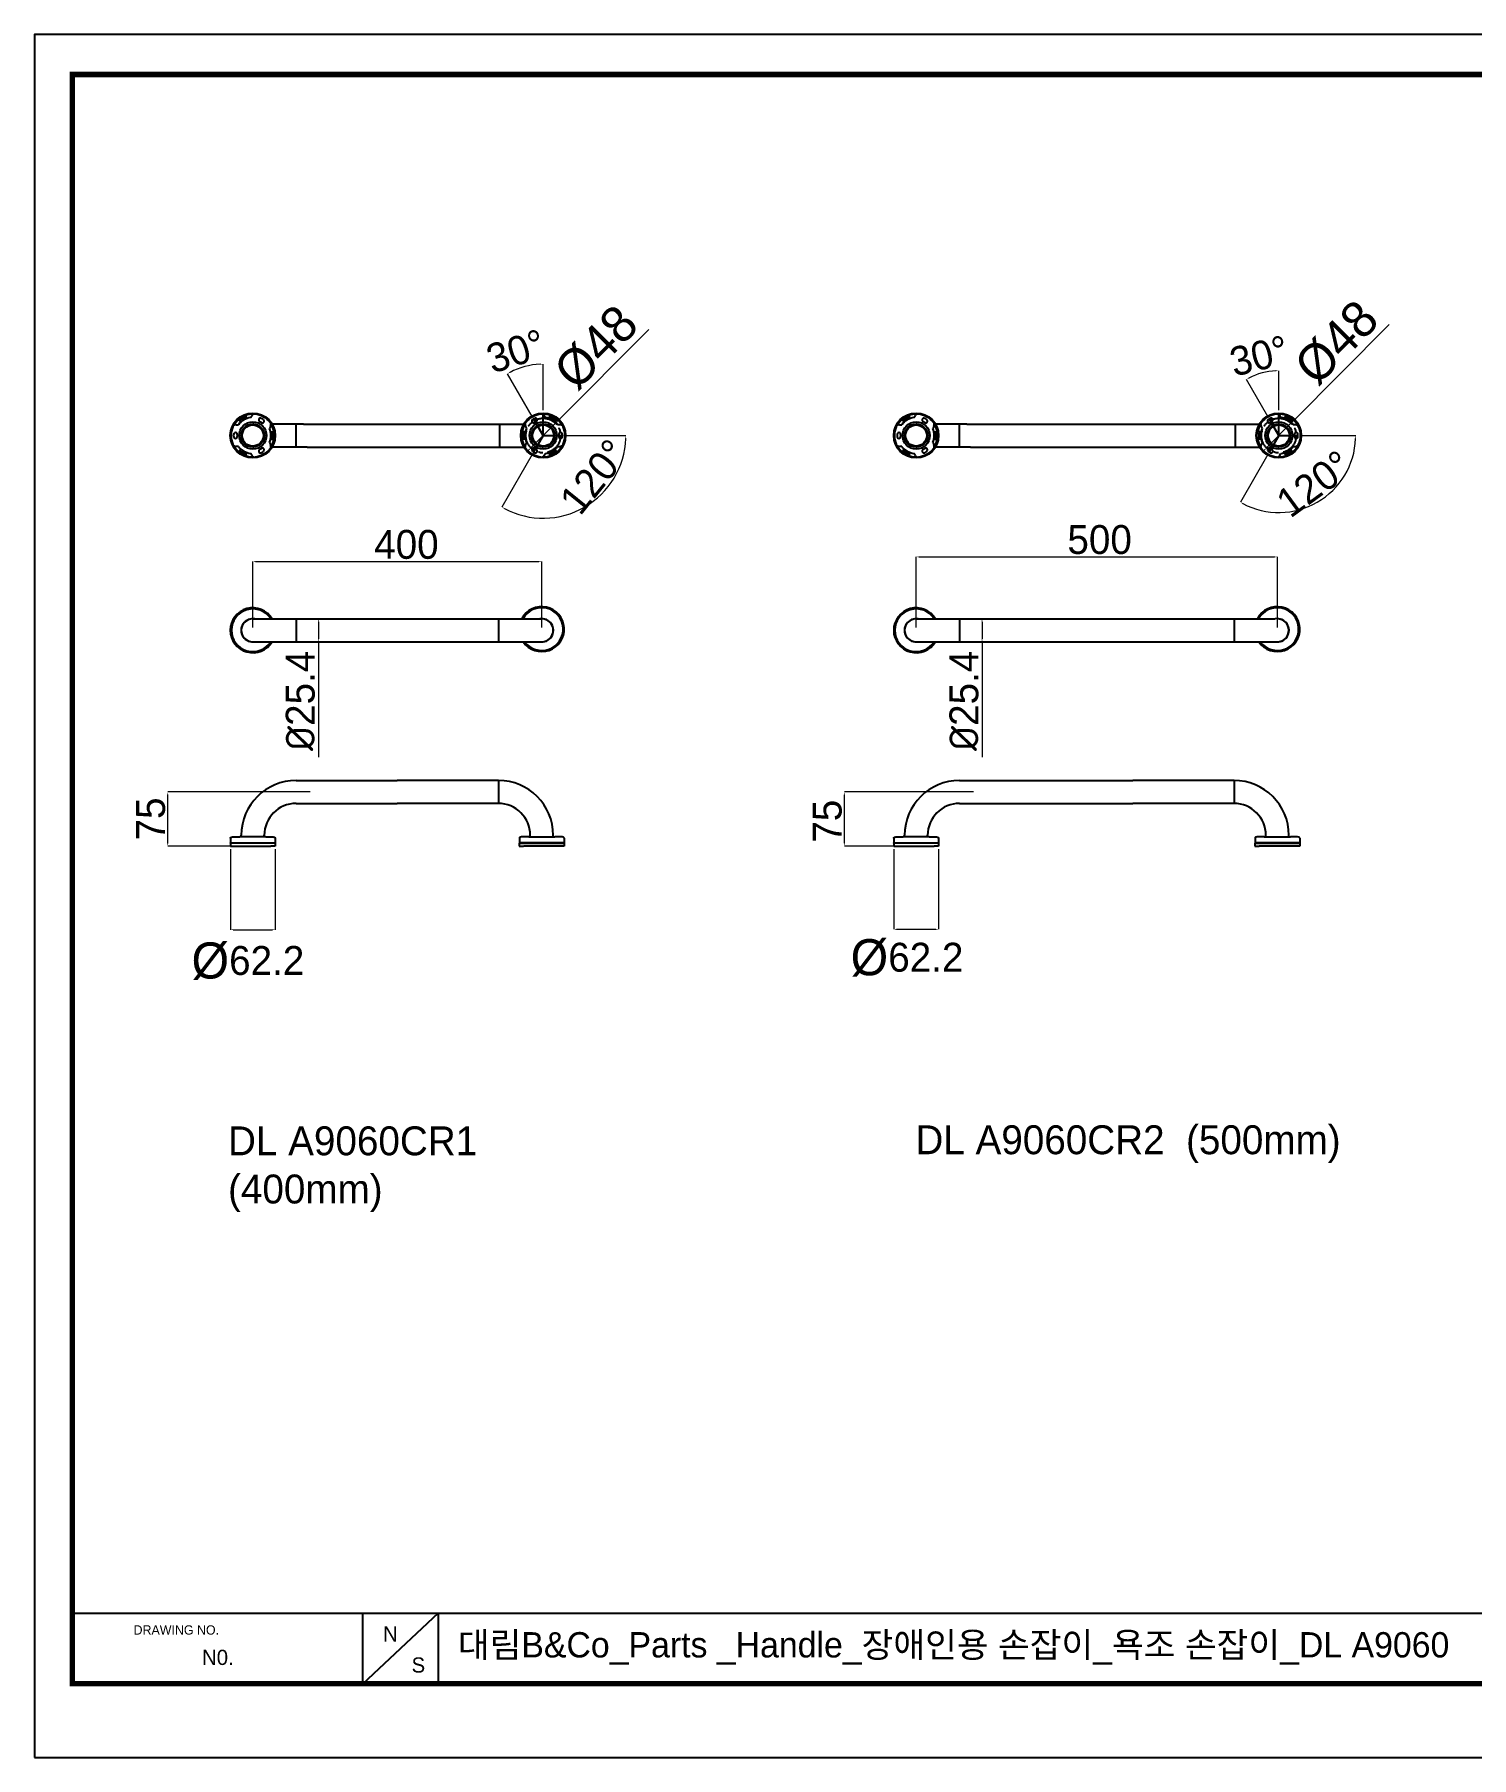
# Model space of a CAD drawing. Header units: millimetres. Extents: x 6283 to 9538, y -1821 to 564.
# Drawn here: x 6283 to 8272, y -1821 to 564 of the extents above; entities that cross this region are included whole.
import ezdxf

# ---------------------------------------------------------------- set-up
doc = ezdxf.new("R2010")
doc.units = ezdxf.units.MM
doc.linetypes.add('CENTER', pattern=[50.8, 31.75, -6.35, 6.35, -6.35])
doc.layers.add('DEF_LAYER_DIM', color=7, linetype='Continuous')
doc.styles.add('Daelim Dimension', font='\x7f\x7f\x7f\x7f.TTF')
doc.dimstyles.new('DEFAULT', dxfattribs={"dimscale": 2, "dimtxt": 2, "dimasz": 2, "dimexe": 0, "dimexo": 2, "dimgap": 1, "dimtad": 1, "dimdec": 1, "dimzin": 9, "dimdsep": 46, "dimtxsty": 'Daelim Dimension', "dimcen": 0.5, "dimclrd": 252, "dimclre": 252, "dimclrt": 3, "dimadec": 1, "dimazin": 0, "dimtfac": 1, "dimtdec": 1, "dimtix": 1, "dimtmove": 0, "dimatfit": 3, "dimfxl": 0, "dimtolj": 1, "dimtzin": 1, "dimlwd": 9, "dimlwe": 9, "dimarcsym": 0})

# ---------------------------------------------------------------- blocks, each defined once
blk = doc.blocks.new('*D2')
at = {"layer": 'DEF_LAYER_DIM', "color": 5, "linetype": 'Continuous', "lineweight": 9}
for p, q in [((6554.1, -563.1), (6554.1, -674.7)), ((6616.2, -563.1), (6616.2, -674.7)), ((6558.1, -674.7), (6612.2, -674.7))]:
    blk.add_line(p, q, dxfattribs=at)
at = {"layer": 'DEF_LAYER_DIM', "color": 5, "linetype": 'Continuous'}
for points in [[(6558.1, -674.1), (6558.1, -675.4), (6554.1, -674.7)], [(6612.2, -674.1), (6612.2, -675.4), (6616.2, -674.7)]]:
    blk.add_solid(points, dxfattribs=at)
at = {"layer": 'Defpoints', "color": 0, "linetype": 'Continuous'}
for p in [(6554.1, -559.1), (6616.2, -559.1), (6616.2, -674.7)]:
    blk.add_point(p, dxfattribs=at)
at = {"layer": 'DEF_LAYER_DIM', "color": 7, "linetype": 'Continuous', "insert": (6578.4, -718.2), "char_height": 40, "attachment_point": 5, "style": 'Daelim Dimension'}
blk.add_mtext('\\A1;{\\H1.25x;\\C256;Ø}62.2', dxfattribs=at)
blk = doc.blocks.new('*D3')
at = {"color": 5, "lineweight": 9}
for p, q in [((6664.4, -484), (6467.4, -484)), ((6467.4, -555), (6467.4, -488)), ((6612.2, -559), (6467.4, -559))]:
    blk.add_line(p, q, dxfattribs=at)
at = {"color": 5}
for points in [[(6466.8, -488), (6468.1, -488), (6467.4, -484)], [(6466.8, -555), (6468.1, -555), (6467.4, -559)]]:
    blk.add_solid(points, dxfattribs=at)
at = {"layer": 'Defpoints', "color": 0}
for p in [(6467.4, -484), (6668.4, -484), (6616.2, -559)]:
    blk.add_point(p, dxfattribs=at)
at = {"color": 7, "insert": (6443.9, -521.4), "char_height": 40, "attachment_point": 5, "rotation": 90, "style": 'Daelim Dimension'}
blk.add_mtext('\\A1;75', dxfattribs=at)
blk = doc.blocks.new('*D4')
at = {"color": 5, "lineweight": 9}
for p, q in [((6585.1, -256.3), (6585.1, -165.2)), ((6589.1, -165.2), (6981.1, -165.2)), ((6985.1, -256.3), (6985.1, -165.2))]:
    blk.add_line(p, q, dxfattribs=at)
at = {"color": 5}
for points in [[(6589.1, -164.6), (6589.1, -165.9), (6585.1, -165.2)], [(6981.1, -164.6), (6981.1, -165.9), (6985.1, -165.2)]]:
    blk.add_solid(points, dxfattribs=at)
at = {"layer": 'Defpoints', "color": 0}
for p in [(6985.1, -165.2), (6585.1, -260.3), (6985.1, -260.3)]:
    blk.add_point(p, dxfattribs=at)
at = {"color": 7, "insert": (6797.8, -141.6), "char_height": 40, "attachment_point": 5, "style": 'Daelim Dimension'}
blk.add_mtext('\\A1;400', dxfattribs=at)
blk = doc.blocks.new('*D5')
at = {"color": 5, "lineweight": 9}
for p, q in [((6987.1, 44.4), (6987.1, 108.1)), ((6971.9, 35.7), (6937.8, 94.9))]:
    blk.add_line(p, q, dxfattribs=at)
blk.add_arc((6987.1, 9.3), 98.8, 92.3205, 117.6795, dxfattribs=at)
at = {"color": 5}
for points in [[(6941.6, 96.2), (6940.9, 97.4), (6937.8, 94.9)], [(6983.1, 108.7), (6983.2, 107.4), (6987.1, 108.1)]]:
    blk.add_solid(points, dxfattribs=at)
at = {"layer": 'Defpoints', "color": 0}
for p in [(6970, 106.6), (6973.9, 32.3), (6987.1, 40.4), (6987.1, 9.3), (6987.1, 9.3)]:
    blk.add_point(p, dxfattribs=at)
at = {"color": 7, "insert": (6949.4, 126), "char_height": 40, "attachment_point": 5, "rotation": 17.9396, "style": 'Daelim Dimension'}
blk.add_mtext('\\A1;30°', dxfattribs=at)
blk = doc.blocks.new('*D6')
at = {"color": 5, "lineweight": 9}
for p, q in [((7017.6, 9.3), (7101.5, 9.3)), ((6971.9, -17.1), (6929.9, -89.7))]:
    blk.add_line(p, q, dxfattribs=at)
blk.add_arc((6987.1, 9.3), 114.4, 242.0036, 357.9964, dxfattribs=at)
at = {"color": 5}
for points in [[(7100.8, 5.3), (7102.1, 5.3), (7101.5, 9.3)], [(6933.1, -92.3), (6933.8, -91.1), (6929.9, -89.7)]]:
    blk.add_solid(points, dxfattribs=at)
at = {"layer": 'Defpoints', "color": 0}
for p in [(6987.1, 9.3), (6987.1, 9.3), (7013.6, 9.3), (6973.9, -13.6), (7007, -103.3)]:
    blk.add_point(p, dxfattribs=at)
at = {"color": 7, "insert": (7057.7, -47.7), "char_height": 40, "attachment_point": 5, "rotation": 51.0418, "style": 'Daelim Dimension'}
blk.add_mtext('\\A1;120°', dxfattribs=at)
blk = doc.blocks.new('*D7')
at = {"color": 252, "lineweight": 9}
for p, q in [((6673.3, -244.4), (6675.9, -244.4)), ((6673.3, -276.2), (6675.9, -276.2))]:
    blk.add_line(p, q, dxfattribs=at)
at = {"color": 5, "lineweight": 9}
for p, q in [((6675.9, -248.4), (6675.9, -272.2)), ((6675.9, -276.2), (6675.9, -435.7))]:
    blk.add_line(p, q, dxfattribs=at)
at = {"color": 5}
for points in [[(6675.2, -248.4), (6676.5, -248.4), (6675.9, -244.4)], [(6675.2, -272.2), (6676.5, -272.2), (6675.9, -276.2)]]:
    blk.add_solid(points, dxfattribs=at)
at = {"layer": 'Defpoints', "color": 0}
for p in [(6669.3, -244.4), (6669.3, -276.2), (6675.9, -276.2)]:
    blk.add_point(p, dxfattribs=at)
at = {"color": 7, "insert": (6651.1, -357.9), "char_height": 40, "attachment_point": 5, "rotation": 90, "style": 'Daelim Dimension'}
blk.add_mtext('\\A1;{\\fISOCPEUR|b0|i0|c0|p34;%%C}25.4', dxfattribs=at)
blk = doc.blocks.new('*D8')
at = {"color": 5, "lineweight": 9}
for p, q in [((7133.2, 156.3), (7006.9, 29.2)), ((6970.2, -7.7), (7004.1, 26.4)), ((6967.4, -10.5), (6964.6, -13.4))]:
    blk.add_line(p, q, dxfattribs=at)
at = {"color": 5}
for points in [[(7006.4, 29.7), (7007.4, 28.7), (7004.1, 26.4)], [(6966.9, -10.1), (6967.9, -11), (6970.2, -7.7)]]:
    blk.add_solid(points, dxfattribs=at)
at = {"layer": 'Defpoints', "color": 0}
for p in [(7004.1, 26.4), (6970.2, -7.7)]:
    blk.add_point(p, dxfattribs=at)
at = {"color": 7, "insert": (7060.5, 131.4), "char_height": 40, "attachment_point": 5, "rotation": 45.1809, "style": 'Daelim Dimension'}
blk.add_mtext('\\A1;{\\H1.25x;\\C256;Ø48}', dxfattribs=at)
blk = doc.blocks.new('*D9')
at = {"layer": 'DEF_LAYER_DIM', "color": 5, "linetype": 'Continuous', "lineweight": 9}
for p, q in [((7472.4, -563.1), (7472.4, -674.1)), ((7534.5, -563.1), (7534.5, -674.1)), ((7476.4, -674.1), (7530.5, -674.1))]:
    blk.add_line(p, q, dxfattribs=at)
at = {"layer": 'DEF_LAYER_DIM', "color": 5, "linetype": 'Continuous'}
for points in [[(7476.4, -673.4), (7476.4, -674.7), (7472.4, -674.1)], [(7530.5, -673.4), (7530.5, -674.7), (7534.5, -674.1)]]:
    blk.add_solid(points, dxfattribs=at)
at = {"layer": 'Defpoints', "color": 0, "linetype": 'Continuous'}
for p in [(7472.4, -559.1), (7534.5, -559.1), (7534.5, -674.1)]:
    blk.add_point(p, dxfattribs=at)
at = {"layer": 'DEF_LAYER_DIM', "color": 7, "linetype": 'Continuous', "insert": (7490.8, -713.7), "char_height": 40, "attachment_point": 5, "style": 'Daelim Dimension'}
blk.add_mtext('\\A1;{\\H1.25x;\\C256;Ø}62.2', dxfattribs=at)
blk = doc.blocks.new('*D10')
at = {"color": 5, "lineweight": 9}
for p, q in [((7582.6, -484), (7404.1, -484)), ((7404.1, -555), (7404.1, -488)), ((7530.5, -559), (7404.1, -559))]:
    blk.add_line(p, q, dxfattribs=at)
at = {"color": 5}
for points in [[(7403.4, -488), (7404.7, -488), (7404.1, -484)], [(7403.4, -555), (7404.7, -555), (7404.1, -559)]]:
    blk.add_solid(points, dxfattribs=at)
at = {"layer": 'Defpoints', "color": 0}
for p in [(7404.1, -484), (7586.6, -484), (7534.5, -559)]:
    blk.add_point(p, dxfattribs=at)
at = {"color": 7, "insert": (7380.5, -524.5), "char_height": 40, "attachment_point": 5, "rotation": 90, "style": 'Daelim Dimension'}
blk.add_mtext('\\A1;75', dxfattribs=at)
blk = doc.blocks.new('*D11')
at = {"color": 5, "lineweight": 9}
for p, q in [((7503.4, -256.3), (7503.4, -158.7)), ((7507.4, -158.7), (7999.4, -158.7)), ((8003.4, -256.3), (8003.4, -158.7))]:
    blk.add_line(p, q, dxfattribs=at)
at = {"color": 5}
for points in [[(7507.4, -158), (7507.4, -159.3), (7503.4, -158.7)], [(7999.4, -158), (7999.4, -159.3), (8003.4, -158.7)]]:
    blk.add_solid(points, dxfattribs=at)
at = {"layer": 'Defpoints', "color": 0}
for p in [(8003.4, -158.7), (7503.4, -260.3), (8003.4, -260.3)]:
    blk.add_point(p, dxfattribs=at)
at = {"color": 7, "insert": (7757.4, -134.9), "char_height": 40, "attachment_point": 5, "style": 'Daelim Dimension'}
blk.add_mtext('\\A1;500', dxfattribs=at)
blk = doc.blocks.new('*D12')
at = {"color": 5, "lineweight": 9}
for p, q in [((8005.4, 44.4), (8005.4, 99)), ((7990.2, 35.7), (7960.6, 87))]:
    blk.add_line(p, q, dxfattribs=at)
blk.add_arc((8005.4, 9.3), 89.7, 92.5548, 117.4452, dxfattribs=at)
at = {"color": 5}
for points in [[(8001.4, 99.6), (8001.4, 98.3), (8005.4, 99)], [(7964.4, 88.4), (7963.8, 89.5), (7960.6, 87)]]:
    blk.add_solid(points, dxfattribs=at)
at = {"layer": 'Defpoints', "color": 0}
for p in [(7974.7, 93.6), (7992.2, 32.3), (8005.4, 40.4), (8005.4, 9.3), (8005.4, 9.3)]:
    blk.add_point(p, dxfattribs=at)
at = {"color": 7, "insert": (7978.2, 119.5), "char_height": 40, "attachment_point": 5, "rotation": 13.8749, "style": 'Daelim Dimension'}
blk.add_mtext('\\A1;30°', dxfattribs=at)
blk = doc.blocks.new('*D13')
at = {"color": 5, "lineweight": 9}
for p, q in [((8035.9, 9.3), (8111.9, 9.3)), ((7990.2, -17.1), (7952.2, -82.9))]:
    blk.add_line(p, q, dxfattribs=at)
blk.add_arc((8005.4, 9.3), 106.5, 242.1522, 357.8478, dxfattribs=at)
at = {"color": 5}
for points in [[(8111.2, 5.3), (8112.5, 5.3), (8111.9, 9.3)], [(7955.4, -85.4), (7956, -84.2), (7952.2, -82.9)]]:
    blk.add_solid(points, dxfattribs=at)
at = {"layer": 'Defpoints', "color": 0}
for p in [(8005.4, 9.3), (8005.4, 9.3), (8031.9, 9.3), (7992.2, -13.6), (8023.9, -95.5)]:
    blk.add_point(p, dxfattribs=at)
at = {"color": 7, "insert": (8054.3, -57.5), "char_height": 40, "attachment_point": 5, "rotation": 36.2054, "style": 'Daelim Dimension'}
blk.add_mtext('\\A1;120°', dxfattribs=at)
blk = doc.blocks.new('*D14')
at = {"color": 252, "lineweight": 9}
for p, q in [((7594.6, -244.4), (7594.6, -244.4)), ((7594.6, -276.2), (7594.6, -276.2))]:
    blk.add_line(p, q, dxfattribs=at)
at = {"color": 5, "lineweight": 9}
for p, q in [((7594.6, -248.4), (7594.6, -272.2)), ((7594.6, -276.2), (7594.6, -435.7))]:
    blk.add_line(p, q, dxfattribs=at)
at = {"color": 5}
for points in [[(7594, -248.4), (7595.3, -248.4), (7594.6, -244.4)], [(7594, -272.2), (7595.3, -272.2), (7594.6, -276.2)]]:
    blk.add_solid(points, dxfattribs=at)
at = {"layer": 'Defpoints', "color": 0}
for p in [(7590.6, -244.4), (7590.6, -276.2), (7594.6, -276.2)]:
    blk.add_point(p, dxfattribs=at)
at = {"color": 7, "insert": (7569.8, -357.9), "char_height": 40, "attachment_point": 5, "rotation": 90, "style": 'Daelim Dimension'}
blk.add_mtext('\\A1;{\\fISOCPEUR|b0|i0|c0|p34;%%C}25.4', dxfattribs=at)
blk = doc.blocks.new('*D15')
at = {"color": 5, "lineweight": 9}
for p, q in [((8158.2, 163.1), (8025.2, 29.2)), ((7988.5, -7.7), (8022.3, 26.4)), ((7985.7, -10.5), (7982.9, -13.4))]:
    blk.add_line(p, q, dxfattribs=at)
at = {"color": 5}
for points in [[(8024.7, 29.7), (8025.6, 28.7), (8022.3, 26.4)], [(7985.2, -10.1), (7986.2, -11), (7988.5, -7.7)]]:
    blk.add_solid(points, dxfattribs=at)
at = {"layer": 'Defpoints', "color": 0}
for p in [(8022.3, 26.4), (7988.5, -7.7)]:
    blk.add_point(p, dxfattribs=at)
at = {"color": 7, "insert": (8085.5, 138.1), "char_height": 40, "attachment_point": 5, "rotation": 45.1809, "style": 'Daelim Dimension'}
blk.add_mtext('\\A1;{\\H1.25x;\\C256;Ø48}', dxfattribs=at)

msp = doc.modelspace()

# ---------------------------------------------------------------- linework, layer by layer
at = {"color": 7, "linetype": 'Continuous'}
for p, q in [((6562.23, 24.34), (6565.14, 24.34)), ((6568.56, 28.05), (6566.2, 32.15)), ((6577.23, 33.05), (6574.86, 37.15)), ((6582.14, 40.29), (6582.14, 39.69)), ((6582.15, 34.16), (6583.61, 36.68)), ((6586.71, 25.24), (6585.14, 25.24)), ((6588.14, 40.29), (6588.14, 39.69)), ((6655.23, 25.24), (6611.85, 25.24)), ((6645.14, -6.56), (6645.14, 25.24)), ((6655.23, 25.24), (6960.44, 25.24)), ((6927.14, -6.56), (6927.14, 25.24)), ((6984.14, 40.29), (6984.14, 39.69)), ((6985.58, 25.24), (6987.14, 25.24)), ((6990.13, 34.16), (6988.68, 36.68)), ((6990.14, 40.29), (6990.14, 39.69)), ((6995.06, 33.05), (6997.43, 37.15)), ((7003.72, 28.05), (7006.09, 32.15)), ((7010.06, 24.34), (7007.14, 24.34)), ((7480.51, 24.34), (7483.42, 24.34)), ((7486.84, 28.05), (7484.48, 32.15)), ((7495.5, 33.05), (7493.14, 37.15)), ((7500.42, 40.29), (7500.42, 39.69)), ((7500.43, 34.16), (7501.89, 36.68)), ((7504.98, 25.24), (7503.42, 25.24)), ((7506.42, 40.29), (7506.42, 39.69)), ((7573.51, 25.24), (7530.13, 25.24)), ((7563.42, -6.56), (7563.42, 25.24)), ((7573.51, 25.24), (7978.92, 25.24)), ((7945.42, -6.56), (7945.42, 25.24)), ((8002.42, 40.29), (8002.42, 39.69)), ((8003.86, 25.24), (8005.42, 25.24)), ((8008.41, 34.16), (8006.95, 36.68)), ((8008.42, 40.29), (8008.42, 39.69)), ((8013.34, 33.05), (8015.7, 37.15)), ((8022, 28.05), (8024.36, 32.15)), ((8028.33, 24.34), (8025.42, 24.34)), ((6609.59, 21.68), (6608.13, 19.16)), ((6609.64, 14.34), (6614.37, 14.34)), ((6609.64, 4.34), (6614.37, 4.34)), ((6962.65, 14.34), (6957.91, 14.34)), ((6962.65, 4.34), (6957.91, 4.34)), ((6962.7, 21.68), (6964.15, 19.16)), ((7527.87, 21.68), (7526.41, 19.16)), ((7527.91, 14.34), (7532.65, 14.34)), ((7527.91, 4.34), (7532.65, 4.34)), ((7980.93, 14.34), (7976.19, 14.34)), ((7980.93, 4.34), (7976.19, 4.34)), ((7980.97, 21.68), (7982.43, 19.16)), ((6565.14, -5.66), (6562.23, -5.66)), ((6566.2, -13.48), (6568.56, -9.38)), ((6574.86, -18.48), (6577.23, -14.38)), ((6583.61, -18.01), (6582.15, -15.48)), ((6586.7, -6.56), (6585.14, -6.56)), ((6608.13, -0.48), (6609.59, -3.01)), ((6660.41, -6.56), (6611.85, -6.56)), ((6660.41, -6.56), (6960.44, -6.56)), ((6964.15, -0.48), (6962.7, -3.01)), ((6985.58, -6.56), (6987.14, -6.56)), ((6988.68, -18.01), (6990.13, -15.48)), ((6997.43, -18.48), (6995.06, -14.38)), ((7006.09, -13.48), (7003.72, -9.38)), ((7007.14, -5.66), (7010.06, -5.66)), ((7483.42, -5.66), (7480.51, -5.66)), ((7484.48, -13.48), (7486.84, -9.38)), ((7493.14, -18.48), (7495.5, -14.38)), ((7501.89, -18.01), (7500.43, -15.48)), ((7504.98, -6.56), (7503.42, -6.56)), ((7526.41, -0.48), (7527.87, -3.01)), ((7578.68, -6.56), (7530.12, -6.56)), ((7578.68, -6.56), (7980.37, -6.56)), ((7982.43, -0.48), (7980.97, -3.01)), ((8003.86, -6.56), (8005.42, -6.56)), ((8006.95, -18.01), (8008.41, -15.48)), ((8015.7, -18.48), (8013.34, -14.38)), ((8024.36, -13.48), (8022, -9.38)), ((8025.42, -5.66), (8028.33, -5.66)), ((6585.14, -244.37), (6692.06, -244.37)), ((6645.14, -244.37), (6645.14, -276.17)), ((6692.06, -244.37), (6985.14, -244.37)), ((6925.14, -244.37), (6925.14, -276.17)), ((7503.42, -244.37), (7610.33, -244.37)), ((7563.42, -244.37), (7563.42, -276.17)), ((7610.33, -244.37), (8000.59, -244.37)), ((7943.42, -244.37), (7943.42, -276.17)), ((6585.14, -276.17), (6700.94, -276.17)), ((6700.94, -276.17), (6985.14, -276.17)), ((7503.42, -276.17), (7619.22, -276.17)), ((7619.22, -276.17), (8000.59, -276.17)), ((6645.14, -468.11), (6785.14, -468.11)), ((6925.14, -468.11), (6785.14, -468.11)), ((6925.14, -469.31), (6925.14, -498.71)), ((7563.42, -468.11), (7803.42, -468.11)), ((7943.42, -468.11), (7803.42, -468.11)), ((7943.42, -469.31), (7943.42, -498.71)), ((6645.14, -499.91), (6785.14, -499.91)), ((6925.14, -499.91), (6785.14, -499.91)), ((7563.42, -499.91), (7803.42, -499.91)), ((7943.42, -499.91), (7803.42, -499.91)), ((6554.23, -547.93), (6554.23, -554.52)), ((6585.14, -546.01), (6567.07, -546.01)), ((6569.24, -546.01), (6569.24, -544.01)), ((6603.22, -546.01), (6585.14, -546.01)), ((6601.04, -546.01), (6601.04, -544.01)), ((6616.05, -547.93), (6616.05, -554.52)), ((6954.23, -547.93), (6954.23, -554.52)), ((6967.07, -546.01), (6985.14, -546.01)), ((6969.24, -546.01), (6969.24, -544.01)), ((6985.14, -546.01), (7003.22, -546.01)), ((7001.04, -546.01), (7001.04, -544.01)), ((7016.05, -547.93), (7016.05, -554.52)), ((7472.51, -547.93), (7472.51, -554.52)), ((7503.42, -546.01), (7485.35, -546.01)), ((7487.52, -546.01), (7487.52, -544.01)), ((7521.49, -546.01), (7503.42, -546.01)), ((7519.32, -546.01), (7519.32, -544.01)), ((7534.33, -547.93), (7534.33, -554.52)), ((7972.51, -547.93), (7972.51, -554.52)), ((7985.35, -546.01), (8003.42, -546.01)), ((7987.52, -546.01), (7987.52, -544.01)), ((8003.42, -546.01), (8021.49, -546.01)), ((8019.32, -546.01), (8019.32, -544.01)), ((8034.33, -547.93), (8034.33, -554.52)), ((6554.09, -555.08), (6554.09, -559.01)), ((6554.09, -559.01), (6610.09, -559.01)), ((6616.2, -559.01), (6610.26, -559.01)), ((6616.2, -555.08), (6616.2, -559.01)), ((6954.09, -555.08), (6954.09, -559.01)), ((6954.09, -559.01), (6960.03, -559.01)), ((7016.2, -559.01), (6960.2, -559.01)), ((7016.2, -555.08), (7016.2, -559.01)), ((7472.36, -555.08), (7472.36, -559.01)), ((7472.36, -559.01), (7528.37, -559.01)), ((7534.48, -559.01), (7528.54, -559.01)), ((7534.48, -555.08), (7534.48, -559.01)), ((7972.36, -555.08), (7972.36, -559.01)), ((7972.36, -559.01), (7978.3, -559.01)), ((8034.48, -559.01), (7978.47, -559.01)), ((8034.48, -555.08), (8034.48, -559.01))]:
    msp.add_line(p, q, dxfattribs=at)
at = {"color": 1, "linetype": 'CENTER'}
for p, q in [((6987.14, 9.34), (6973.89, 32.29)), ((6987.14, 9.34), (6987.14, 40.44)), ((8005.42, 9.34), (7992.17, 32.29)), ((8005.42, 9.34), (8005.42, 40.44)), ((6987.14, 9.34), (6973.89, -13.61)), ((6987.14, 9.34), (7013.64, 9.34)), ((8005.42, 9.34), (7992.17, -13.61)), ((8005.42, 9.34), (8031.92, 9.34))]:
    msp.add_line(p, q, dxfattribs=at)
for p, q in [((6616.2, -555.08), (6554.09, -555.08)), ((6554.23, -554.52), (6616.05, -554.52)), ((6954.09, -555.08), (7016.2, -555.08)), ((7016.05, -554.52), (6954.23, -554.52)), ((7534.48, -555.08), (7472.36, -555.08)), ((7472.51, -554.52), (7534.33, -554.52)), ((7972.36, -555.08), (8034.48, -555.08)), ((8034.33, -554.52), (7972.51, -554.52))]:
    msp.add_line(p, q)
at = {"color": 2, "linetype": 'Continuous'}
for p, q in [((6558.61, -559.01), (6558.69, -559)), ((6616.2, -558.87), (6616.13, -559.01)), ((6954.09, -558.87), (6954.15, -559.01)), ((7011.68, -559.01), (7011.59, -559)), ((7476.88, -559.01), (7476.97, -559)), ((7534.48, -558.87), (7534.41, -559.01)), ((7972.36, -558.87), (7972.43, -559.01)), ((8029.96, -559.01), (8029.87, -559))]:
    msp.add_line(p, q, dxfattribs=at)
at = {"color": 5}
msp.add_line((6335.25, -1620.69), (8956.18, -1620.69), dxfattribs=at)
at = {"color": 5, "ltscale": 40}
for p, q in [((6737, -1620.69), (6737, -1718.77)), ((6737, -1620.69), (6737, -1718.77)), ((6841.97, -1620.69), (6737, -1718.77)), ((6841.97, -1620.69), (6737, -1718.77)), ((6841.97, -1620.69), (6841.97, -1718.77)), ((6841.97, -1620.69), (6841.97, -1718.77))]:
    msp.add_line(p, q, dxfattribs=at)
at = {"ltscale": 0.5}
msp.add_lwpolyline([(6282.91, -1820.52), (9537.91, -1820.52), (9537.91, 564.48), (6282.91, 564.48)], close=True, dxfattribs=at)
at = {"color": 5, "linetype": 'ByBlock', "lineweight": 200, "const_width": 7.5}
msp.add_lwpolyline([(6335.25, -1718.4), (9485.25, -1718.4), (9485.25, 509.1), (6335.25, 509.1)], close=True, dxfattribs=at)
at = {"color": 7, "linetype": 'Continuous'}
for points in [[(6554.23, -547.93), (6554.26, -547.66), (6554.34, -547.39), (6554.46, -547.14), (6554.63, -546.91), (6554.84, -546.73), (6555.08, -546.58), (6555.35, -546.48), (6555.62, -546.44)], [(6555.62, -546.44), (6557.05, -546.34), (6558.48, -546.25), (6559.91, -546.18), (6561.34, -546.12), (6562.77, -546.07), (6564.2, -546.04), (6565.64, -546.02), (6567.07, -546.01)], [(6603.22, -546.01), (6604.65, -546.02), (6606.08, -546.04), (6607.52, -546.07), (6608.95, -546.12), (6610.38, -546.18), (6611.81, -546.25), (6613.23, -546.34), (6614.66, -546.44)], [(6614.66, -546.44), (6614.94, -546.48), (6615.2, -546.58), (6615.44, -546.73), (6615.65, -546.91), (6615.82, -547.14), (6615.95, -547.39), (6616.03, -547.66), (6616.05, -547.93)], [(6955.62, -546.44), (6955.35, -546.48), (6955.08, -546.58), (6954.84, -546.73), (6954.63, -546.91), (6954.46, -547.14), (6954.34, -547.39), (6954.26, -547.66), (6954.23, -547.93)], [(6967.07, -546.01), (6965.64, -546.02), (6964.2, -546.04), (6962.77, -546.07), (6961.34, -546.12), (6959.91, -546.18), (6958.48, -546.25), (6957.05, -546.34), (6955.62, -546.44)], [(7014.66, -546.44), (7013.23, -546.34), (7011.81, -546.25), (7010.38, -546.18), (7008.95, -546.12), (7007.52, -546.07), (7006.08, -546.04), (7004.65, -546.02), (7003.22, -546.01)], [(7016.05, -547.93), (7016.03, -547.66), (7015.95, -547.39), (7015.82, -547.14), (7015.65, -546.91), (7015.44, -546.73), (7015.2, -546.58), (7014.94, -546.48), (7014.66, -546.44)], [(7472.51, -547.93), (7472.54, -547.66), (7472.61, -547.39), (7472.74, -547.14), (7472.91, -546.91), (7473.12, -546.73), (7473.36, -546.58), (7473.62, -546.48), (7473.9, -546.44)], [(7473.9, -546.44), (7475.33, -546.34), (7476.76, -546.25), (7478.18, -546.18), (7479.62, -546.12), (7481.05, -546.07), (7482.48, -546.04), (7483.91, -546.02), (7485.35, -546.01)], [(7521.49, -546.01), (7522.93, -546.02), (7524.36, -546.04), (7525.79, -546.07), (7527.23, -546.12), (7528.66, -546.18), (7530.08, -546.25), (7531.51, -546.34), (7532.94, -546.44)], [(7532.94, -546.44), (7533.22, -546.48), (7533.48, -546.58), (7533.72, -546.73), (7533.93, -546.91), (7534.1, -547.14), (7534.23, -547.39), (7534.3, -547.66), (7534.33, -547.93)], [(7973.9, -546.44), (7973.62, -546.48), (7973.36, -546.58), (7973.12, -546.73), (7972.91, -546.91), (7972.74, -547.14), (7972.61, -547.39), (7972.54, -547.66), (7972.51, -547.93)], [(7985.35, -546.01), (7983.91, -546.02), (7982.48, -546.04), (7981.05, -546.07), (7979.62, -546.12), (7978.18, -546.18), (7976.76, -546.25), (7975.33, -546.34), (7973.9, -546.44)], [(8032.94, -546.44), (8031.51, -546.34), (8030.08, -546.25), (8028.66, -546.18), (8027.23, -546.12), (8025.79, -546.07), (8024.36, -546.04), (8022.93, -546.02), (8021.49, -546.01)], [(8034.33, -547.93), (8034.3, -547.66), (8034.23, -547.39), (8034.1, -547.14), (8033.93, -546.91), (8033.72, -546.73), (8033.48, -546.58), (8033.22, -546.48), (8032.94, -546.44)], [(6554.09, -555.08), (6554.21, -555.05), (6554.32, -554.97), (6554.38, -554.86), (6554.38, -554.73), (6554.33, -554.61), (6554.23, -554.52)], [(6616.05, -554.52), (6615.95, -554.61), (6615.9, -554.73), (6615.91, -554.86), (6615.97, -554.97), (6616.07, -555.05), (6616.2, -555.08)], [(6954.23, -554.52), (6954.33, -554.61), (6954.38, -554.73), (6954.38, -554.86), (6954.32, -554.97), (6954.21, -555.05), (6954.09, -555.08)], [(7016.2, -555.08), (7016.07, -555.05), (7015.97, -554.97), (7015.91, -554.86), (7015.9, -554.73), (7015.95, -554.61), (7016.05, -554.52)], [(7472.36, -555.08), (7472.49, -555.05), (7472.6, -554.97), (7472.66, -554.86), (7472.66, -554.73), (7472.61, -554.61), (7472.51, -554.52)], [(7534.33, -554.52), (7534.23, -554.61), (7534.18, -554.73), (7534.19, -554.86), (7534.24, -554.97), (7534.35, -555.05), (7534.48, -555.08)], [(7972.51, -554.52), (7972.61, -554.61), (7972.66, -554.73), (7972.66, -554.86), (7972.6, -554.97), (7972.49, -555.05), (7972.36, -555.08)], [(8034.48, -555.08), (8034.35, -555.05), (8034.24, -554.97), (8034.19, -554.86), (8034.18, -554.73), (8034.23, -554.61), (8034.33, -554.52)]]:
    msp.add_lwpolyline(points, dxfattribs=at)
for centre, radius in [((6585.14, 9.34), 31.1), ((6585.14, 9.34), 30.5), ((6585.14, 9.34), 30.2), ((6585.14, 9.34), 19), ((6585.14, 9.34), 16), ((6585.14, 9.34), 15.9), ((6585.14, 9.34), 14.7), ((6987.14, 9.34), 31.1), ((6987.14, 9.34), 30.5), ((6987.14, 9.34), 30.2), ((6987.14, 9.34), 19), ((6987.14, 9.34), 16), ((6987.14, 9.34), 15.9), ((6987.14, 9.34), 14.7), ((7503.42, 9.34), 31.1), ((7503.42, 9.34), 30.5), ((7503.42, 9.34), 30.2), ((7503.42, 9.34), 19), ((7503.42, 9.34), 16), ((7503.42, 9.34), 15.9), ((7503.42, 9.34), 14.7), ((8005.42, 9.34), 31.1), ((8005.42, 9.34), 30.5), ((8005.42, 9.34), 30.2), ((8005.42, 9.34), 19), ((8005.42, 9.34), 16), ((8005.42, 9.34), 15.9), ((8005.42, 9.34), 14.7)]:
    msp.add_circle(centre, radius, dxfattribs=at)
at = {"color": 1, "linetype": 'CENTER'}
for centre in [(6987.14, 9.34), (8005.42, 9.34)]:
    msp.add_circle(centre, 24, dxfattribs=at)
at = {"color": 7, "linetype": 'Continuous'}
for centre, radius, start, end in [((6562.23, 19.34), 5, 90, 156.42182), ((6585.14, 9.34), 29.67, 129.7077, 152.38647), ((6585.14, 9.34), 25, 96.8699, 143.1301), ((6567.06, 32.65), 1, 179.25432, 210), ((6585.14, 9.34), 27.8, 109.63861, 130.36139), ((6585.14, 9.34), 27.5, 109.52432, 130.47568), ((6573.99, 36.65), 1, 30, 63.38194), ((6585.14, 9.34), 29.67, 87.50655, 110.29399), ((6587.94, 34.18), 5, 83.57818, 150), ((6585.14, 9.34), 30, 36.42182, 83.57818), ((6595.82, 30.83), 2.5, 63.58332, 243.58332), ((6585.14, 9.34), 21.5, 56.41668, 63.58332), ((6585.14, 9.34), 26.5, 56.41668, 63.58332), ((6598.42, 29.33), 2.5, 236.41668, 56.41668), ((6605.26, 24.18), 5, 330, 36.42182), ((6585.14, 9.34), 29.67, 9.65343, 32.47102), ((6987.14, 9.34), 29.67, 147.52898, 170.34657), ((6967.03, 24.18), 5, 143.57818, 210), ((6987.14, 9.34), 30, 96.42182, 143.57818), ((6973.87, 29.33), 2.5, 123.58332, 303.58332), ((6987.14, 9.34), 26.5, 116.41668, 123.58332), ((6987.14, 9.34), 21.5, 116.41668, 123.58332), ((6976.46, 30.83), 2.5, 296.41668, 116.41668), ((6984.35, 34.18), 5, 30, 96.42182), ((6987.14, 9.34), 29.67, 69.70601, 92.49345), ((6987.14, 9.34), 25, 36.8699, 83.1301), ((6987.14, 9.34), 27.5, 49.52432, 70.47568), ((6987.14, 9.34), 27.8, 49.63861, 70.36139), ((6998.29, 36.65), 1, 116.61806, 150), ((7005.22, 32.65), 1, 330, 0.74568), ((6987.14, 9.34), 29.67, 27.61353, 50.2923), ((7010.06, 19.34), 5, 23.57818, 90), ((7480.51, 19.34), 5, 90, 156.42182), ((7503.42, 9.34), 29.67, 129.7077, 152.38647), ((7503.42, 9.34), 25, 96.8699, 143.1301), ((7485.34, 32.65), 1, 179.25432, 210), ((7503.42, 9.34), 27.8, 109.63861, 130.36139), ((7503.42, 9.34), 27.5, 109.52432, 130.47568), ((7492.27, 36.65), 1, 30, 63.38194), ((7503.42, 9.34), 29.67, 87.50655, 110.29399), ((7506.22, 34.18), 5, 83.57818, 150), ((7503.42, 9.34), 30, 36.42182, 83.57818), ((7514.1, 30.83), 2.5, 63.58332, 243.58332), ((7503.42, 9.34), 21.5, 56.41668, 63.58332), ((7503.42, 9.34), 26.5, 56.41668, 63.58332), ((7516.7, 29.33), 2.5, 236.41668, 56.41668), ((7523.54, 24.18), 5, 330, 36.42182), ((7503.42, 9.34), 29.67, 9.65343, 32.47102), ((8005.42, 9.34), 29.67, 147.52898, 170.34657), ((7985.3, 24.18), 5, 143.57818, 210), ((8005.42, 9.34), 30, 96.42182, 143.57818), ((7992.14, 29.33), 2.5, 123.58332, 303.58332), ((8005.42, 9.34), 26.5, 116.41668, 123.58332), ((8005.42, 9.34), 21.5, 116.41668, 123.58332), ((7994.74, 30.83), 2.5, 296.41668, 116.41668), ((8002.62, 34.18), 5, 30, 96.42182), ((8005.42, 9.34), 29.67, 69.70601, 92.49345), ((8005.42, 9.34), 25, 36.8699, 83.1301), ((8005.42, 9.34), 27.5, 49.52432, 70.47568), ((8005.42, 9.34), 27.8, 49.63861, 70.36139), ((8016.57, 36.65), 1, 116.61806, 150), ((8023.5, 32.65), 1, 330, 0.74568), ((8005.42, 9.34), 29.67, 27.61353, 50.2923), ((8028.33, 19.34), 5, 23.57818, 90), ((6585.14, 9.34), 30, 156.42182, 203.57818), ((6585.14, 9.34), 26.5, 176.41668, 183.58332), ((6561.19, 10.84), 2.5, 356.41668, 176.41668), ((6561.19, 7.84), 2.5, 183.58332, 3.58332), ((6585.14, 9.34), 21.5, 176.41668, 183.58332), ((6585.14, 9.34), 25, 336.8699, 23.1301), ((6585.14, 9.34), 29.67, 327.52628, 350.34639), ((6585.14, 9.34), 27.5, 349.52432, 10.47568), ((6585.14, 9.34), 27.8, 349.63861, 10.36139), ((6614.37, 13.34), 1, 56.94893, 90), ((6614.37, 5.34), 1, 270, 303.05337), ((6957.91, 13.34), 1, 90, 123.05107), ((6957.91, 5.34), 1, 236.94663, 270), ((6987.14, 9.34), 29.67, 189.65361, 212.47372), ((6987.14, 9.34), 27.8, 169.63861, 190.36139), ((6987.14, 9.34), 27.5, 169.52432, 190.47568), ((6987.14, 9.34), 25, 156.8699, 203.1301), ((7011.1, 10.84), 2.5, 3.58332, 183.58332), ((6987.14, 9.34), 21.5, 356.41668, 3.58332), ((7011.1, 7.84), 2.5, 176.41668, 356.41668), ((6987.14, 9.34), 26.5, 356.41668, 3.58332), ((6987.14, 9.34), 30, 336.42182, 23.57818), ((7503.42, 9.34), 30, 156.42182, 203.57818), ((7503.42, 9.34), 26.5, 176.41668, 183.58332), ((7479.47, 10.84), 2.5, 356.41668, 176.41668), ((7479.47, 7.84), 2.5, 183.58332, 3.58332), ((7503.42, 9.34), 21.5, 176.41668, 183.58332), ((7503.42, 9.34), 25, 336.8699, 23.1301), ((7503.42, 9.34), 29.67, 327.52628, 350.34639), ((7503.42, 9.34), 27.5, 349.52432, 10.47568), ((7503.42, 9.34), 27.8, 349.63861, 10.36139), ((7532.65, 13.34), 1, 56.94893, 90), ((7532.65, 5.34), 1, 270, 303.05337), ((7976.19, 13.34), 1, 90, 123.05107), ((7976.19, 5.34), 1, 236.94663, 270), ((8005.42, 9.34), 29.67, 189.65361, 212.47372), ((8005.42, 9.34), 27.8, 169.63861, 190.36139), ((8005.42, 9.34), 27.5, 169.52432, 190.47568), ((8005.42, 9.34), 25, 156.8699, 203.1301), ((8029.37, 10.84), 2.5, 3.58332, 183.58332), ((8029.37, 7.84), 2.5, 176.41668, 356.41668), ((8005.42, 9.34), 21.5, 356.41668, 3.58332), ((8005.42, 9.34), 26.5, 356.41668, 3.58332), ((8005.42, 9.34), 30, 336.42182, 23.57818), ((6562.23, -0.66), 5, 203.57818, 270), ((6585.14, 9.34), 29.67, 207.60928, 230.29042), ((6585.14, 9.34), 25, 216.8699, 263.1301), ((6567.06, -13.98), 1, 150, 180.74637), ((6585.14, 9.34), 27.8, 229.63861, 250.36139), ((6585.14, 9.34), 27.5, 229.52432, 250.47568), ((6573.99, -17.98), 1, 296.62051, 330), ((6585.14, 9.34), 29.67, 249.70593, 272.4994), ((6587.94, -15.51), 5, 210, 276.42182), ((6585.14, 9.34), 30, 276.42182, 323.57818), ((6595.82, -12.16), 2.5, 116.41668, 296.41668), ((6585.14, 9.34), 21.5, 296.41668, 303.58332), ((6585.14, 9.34), 26.5, 296.41668, 303.58332), ((6598.42, -10.66), 2.5, 303.58332, 123.58332), ((6605.26, -5.51), 5, 323.57818, 30), ((6967.03, -5.51), 5, 150, 216.42182), ((6987.14, 9.34), 30, 216.42182, 263.57818), ((6973.87, -10.66), 2.5, 56.41668, 236.41668), ((6987.14, 9.34), 26.5, 236.41668, 243.58332), ((6987.14, 9.34), 21.5, 236.41668, 243.58332), ((6976.46, -12.16), 2.5, 243.58332, 63.58332), ((6984.35, -15.51), 5, 263.57818, 330), ((6987.14, 9.34), 29.67, 267.5006, 290.29407), ((6987.14, 9.34), 25, 276.8699, 323.1301), ((6987.14, 9.34), 27.5, 289.52432, 310.47568), ((6987.14, 9.34), 27.8, 289.63861, 310.36139), ((6998.29, -17.98), 1, 210, 243.37949), ((7005.22, -13.98), 1, 359.25363, 30), ((6987.14, 9.34), 29.67, 309.70958, 332.39072), ((7010.06, -0.66), 5, 270, 336.42182), ((7480.51, -0.66), 5, 203.57818, 270), ((7503.42, 9.34), 29.67, 207.60928, 230.29042), ((7503.42, 9.34), 25, 216.8699, 263.1301), ((7485.34, -13.98), 1, 150, 180.74637), ((7503.42, 9.34), 27.8, 229.63861, 250.36139), ((7503.42, 9.34), 27.5, 229.52432, 250.47568), ((7492.27, -17.98), 1, 296.62051, 330), ((7503.42, 9.34), 29.67, 249.70593, 272.4994), ((7506.22, -15.51), 5, 210, 276.42182), ((7503.42, 9.34), 30, 276.42182, 323.57818), ((7514.1, -12.16), 2.5, 116.41668, 296.41668), ((7503.42, 9.34), 21.5, 296.41668, 303.58332), ((7503.42, 9.34), 26.5, 296.41668, 303.58332), ((7516.7, -10.66), 2.5, 303.58332, 123.58332), ((7523.54, -5.51), 5, 323.57818, 30), ((7985.3, -5.51), 5, 150, 216.42182), ((8005.42, 9.34), 30, 216.42182, 263.57818), ((7992.14, -10.66), 2.5, 56.41668, 236.41668), ((8005.42, 9.34), 26.5, 236.41668, 243.58332), ((8005.42, 9.34), 21.5, 236.41668, 243.58332), ((7994.74, -12.16), 2.5, 243.58332, 63.58332), ((8002.62, -15.51), 5, 263.57818, 330), ((8005.42, 9.34), 29.67, 267.5006, 290.29407), ((8005.42, 9.34), 25, 276.8699, 323.1301), ((8005.42, 9.34), 27.5, 289.52432, 310.47568), ((8005.42, 9.34), 27.8, 289.63861, 310.36139), ((8016.57, -17.98), 1, 210, 243.37949), ((8023.5, -13.98), 1, 359.25363, 30), ((8005.42, 9.34), 29.67, 309.70958, 332.39072), ((8028.33, -0.66), 5, 270, 336.42182), ((6585.14, -260.27), 31.1, 30.74739, 329.25261), ((6585.14, -260.27), 30.95, 30.90756, 329.09244), ((6585.14, -260.27), 29.57, 32.5317, 327.4683), ((6985.14, -258.62), 31.1, 214.3643, 152.73832), ((6985.14, -258.62), 30.95, 214.54846, 152.5996), ((6985.14, -258.62), 29.57, 216.4217, 151.19641), ((7503.42, -260.27), 31.1, 30.74739, 329.25261), ((7503.42, -260.27), 30.95, 30.90756, 329.09244), ((7503.42, -260.27), 29.57, 32.5317, 327.4683), ((8003.42, -258.62), 31.1, 214.3643, 152.73832), ((8003.42, -258.62), 30.95, 214.54846, 152.5996), ((8003.42, -258.62), 29.57, 216.4217, 151.19641), ((6585.14, -260.27), 15.9, 90, 270), ((6985.14, -260.27), 15.9, 270, 90), ((7503.42, -260.27), 15.9, 90, 270), ((8003.42, -260.27), 15.9, 270, 90), ((6645.14, -544.01), 75.9, 90, 180), ((6925.14, -544.01), 75.9, 0, 90), ((7563.42, -544.01), 75.9, 90, 180), ((7943.42, -544.01), 75.9, 0, 90), ((6645.14, -544.01), 44.1, 90, 180), ((6925.14, -544.01), 44.1, 0, 90), ((7563.42, -544.01), 44.1, 90, 180), ((7943.42, -544.01), 44.1, 0, 90)]:
    msp.add_arc(centre, radius, start, end, dxfattribs=at)
for centre, start, end in [((6585.14, -260.27), 79.90553, 280.09447), ((6985.14, -260.27), 259.90553, 100.09447), ((7503.42, -260.27), 79.90553, 280.09447), ((8003.42, -260.27), 259.90553, 100.09447)]:
    msp.add_arc(centre, 16.15, start, end)

# ---------------------------------------------------------------- texts
at = {"color": 5, "ltscale": 40, "style": 'Daelim Dimension'}
msp.add_text('DRAWING NO.', height=12.8451, dxfattribs=at).set_placement((6420.11, -1650.36))
at = {"linetype": 'ByBlock', "char_height": 40, "attachment_point": 1, "style": 'Daelim Dimension'}
for s, insert, width in [('DL A9060CR1\\P(400mm)', (6550.87, -946.92), 446.6702), ('DL A9060CR2  (500mm)', (7502.4, -945.43), 583.8244)]:
    msp.add_mtext(s, dxfattribs=dict(at, insert=insert, width=width))
at = {"attachment_point": 1, "style": 'Daelim Dimension'}
for s, insert, char_height, width in [('N', (6765.55, -1639.08), 21.02, 29.3366), ('N0.', (6514.96, -1671.37), 21.021, 131.8697), ('S', (6804.99, -1681.92), 21.02, 29.3366)]:
    msp.add_mtext(s, dxfattribs=dict(at, insert=insert, char_height=char_height, width=width))
at = {"color": 2, "insert": (6869, -1646.96), "char_height": 35.0123, "width": 2071.0258, "attachment_point": 1, "style": 'Daelim Dimension'}
msp.add_mtext('대림B&Co_Parts _Handle_장애인용 손잡이_욕조 손잡이_DL A9060', dxfattribs=at)

# ---------------------------------------------------------------- dimensions: what is measured, and where the dimension line sits
at = {"color": 5}
for p1, p2, picture, middle in [((7988.5, -7.69), (8022.34, 26.36), '*D15', (8109.59, 114.17)), ((6970.23, -7.69), (7004.06, 26.36), '*D8', (7084.62, 107.43))]:
    dim = msp.add_diameter_dim_2p(p1=p1, p2=p2, text='{\\H1.25x;\\C256;Ø48}', dimstyle='DEFAULT', override={"dimtxt": 20, "dimclrd": 5, "dimclrt": 7}, dxfattribs=at)
    dim.commit()
    dim.dimension.update_dxf_attribs({"geometry": picture, "text_midpoint": middle, "dimtype": 163})
for base, line1, line2, picture, middle in [((6969.99, 106.61), ((6987.14, 9.34), (6987.14, 40.44)), ((6987.14, 9.34), (6973.89, 32.29)), '*D5', (6956.72, 103.31)), ((7974.74, 93.64), ((8005.42, 9.34), (8005.42, 40.44)), ((8005.42, 9.34), (7992.17, 32.29)), '*D12', (7983.91, 96.43)), ((7007.01, -103.32), ((6987.14, 9.34), (7013.64, 9.34)), ((6987.14, 9.34), (6973.89, -13.61)), '*D6', (7076.09, -62.59)), ((8023.91, -95.54), ((8005.42, 9.34), (8031.92, 9.34)), ((8005.42, 9.34), (7992.17, -13.61)), '*D13', (8068.32, -76.59))]:
    dim = msp.add_angular_dim_2l(base=base, line1=line1, line2=line2, dimstyle='DEFAULT', override={"dimtxt": 20, "dimclrd": 5, "dimclre": 5, "dimclrt": 7, "dimadec": 0}, dxfattribs=at)
    dim.commit()
    dim.dimension.update_dxf_attribs({"geometry": picture, "text_midpoint": middle, "dimtype": 162})
for base, p1, p2, picture, middle in [((6985.14, -165.22), (6585.14, -260.27), (6985.14, -260.27), '*D4', (6797.8, -165.22)), ((8003.42, -158.65), (7503.42, -260.27), (8003.42, -260.27), '*D11', (7757.42, -158.65))]:
    dim = msp.add_linear_dim(base=base, p1=p1, p2=p2, dimstyle='DEFAULT', override={"dimtxt": 20, "dimclrd": 5, "dimclre": 5, "dimclrt": 7}, dxfattribs=at)
    dim.commit()
    dim.dimension.update_dxf_attribs({"geometry": picture, "text_midpoint": middle, "dimtype": 160})
for base, p1, p2, picture, middle in [((6675.88, -276.17), (6669.3, -244.37), (6669.3, -276.17), '*D7', (6675.88, -357.91)), ((7594.64, -276.17), (7590.65, -244.37), (7590.65, -276.17), '*D14', (7594.64, -357.91))]:
    dim = msp.add_linear_dim(base=base, p1=p1, p2=p2, angle=90, text='{\\fISOCPEUR|b0|i0|c0|p34;%%C}25.4', dimstyle='DEFAULT', override={"dimtxt": 20, "dimclrd": 5, "dimclrt": 7}, dxfattribs=at)
    dim.commit()
    dim.dimension.update_dxf_attribs({"geometry": picture, "text_midpoint": middle, "dimtype": 160})
for base, p1, p2, picture, middle in [((6467.44, -484.01), (6616.2, -559.01), (6668.37, -484.01), '*D3', (6467.44, -521.41)), ((7404.08, -484.01), (7534.48, -559.01), (7586.65, -484.01), '*D10', (7404.08, -524.52))]:
    dim = msp.add_linear_dim(base=base, p1=p1, p2=p2, angle=90, dimstyle='DEFAULT', override={"dimtxt": 20, "dimclrd": 5, "dimclre": 5, "dimclrt": 7}, dxfattribs=at)
    dim.commit()
    dim.dimension.update_dxf_attribs({"geometry": picture, "text_midpoint": middle, "dimtype": 160})
at = {"layer": 'DEF_LAYER_DIM', "color": 5, "linetype": 'Continuous'}
for base, p1, p2, picture, middle in [((6616.2, -674.72), (6554.09, -559.11), (6616.2, -559.11), '*D2', (6578.36, -718.21)), ((7534.48, -674.05), (7472.36, -559.11), (7534.48, -559.11), '*D9', (7490.8, -713.66))]:
    dim = msp.add_linear_dim(base=base, p1=p1, p2=p2, text='{\\H1.25x;\\C256;Ø}62.2', dimstyle='DEFAULT', override={"dimtxt": 20, "dimclrd": 5, "dimclre": 5, "dimclrt": 7, "dimtmove": 2}, dxfattribs=at)
    dim.commit()
    dim.dimension.update_dxf_attribs({"geometry": picture, "text_midpoint": middle, "dimtype": 160})

doc.saveas('drawing.dxf')
